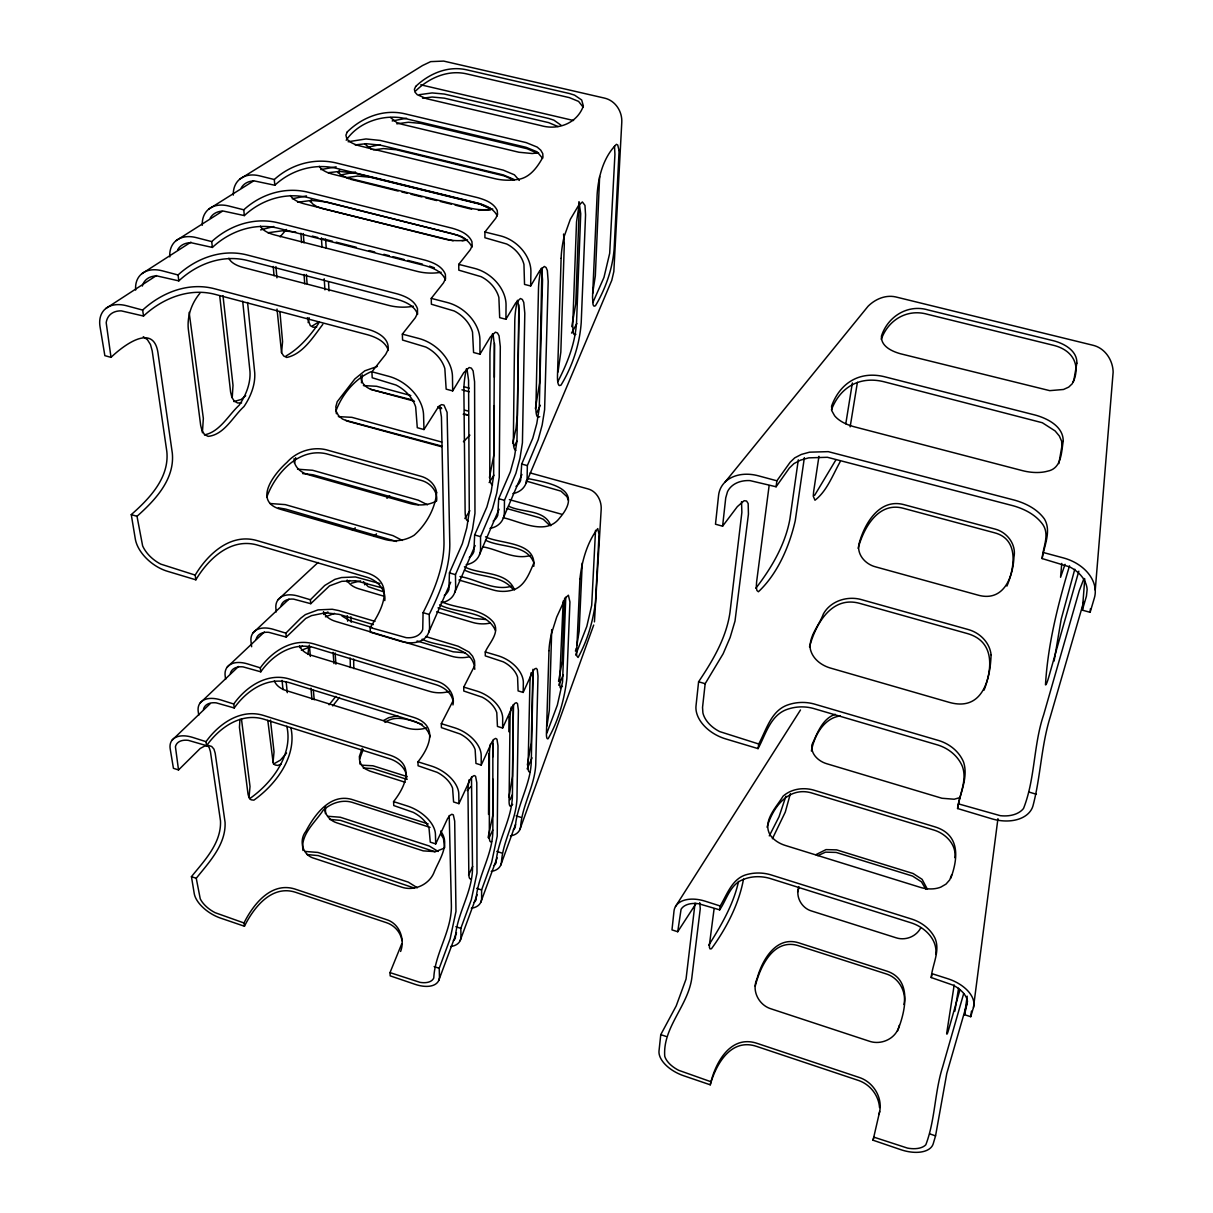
<?xml version="1.0" encoding="UTF-8"?>
<svg xmlns="http://www.w3.org/2000/svg" width="1213" height="1213" viewBox="0 0 1213 1213"><rect width="100%" height="100%" fill="white"/><g stroke="black" fill="none" stroke-linecap="round" stroke-linejoin="round"><path stroke-width="1.5" d="M488.854 753.44L488.536 814.439M493.084 779.246L492.705 815.758L488.096 837.546M493.16 756.669L493.206 743.493M494.298 405.612L493.827 455.193L489.43 477.573M494.388 377.304L494.495 343.324M513.387 704.723L512.432 794.242C512.568 818.426 497.603 839.441 496.026 862.913A20.697 12.16 28.7 0 1 494.1 865.46M517.921 300.885L519.028 311.771L516.95 441.259L514.479 456.785L510.339 471.842L498.695 498.71L497.77 515.207A24.836 17.24 33.8 0 1 493.191 521.105M425.611 636.507L458.165 646.241L469.006 652.048L472.57 656.172L474.541 660.751L474.768 665.512L463.745 687.104L463.791 691.031L482.137 697.172A22.365 14.147 30.4 0 1 496.784 712.622L497.451 726.435L502.622 728.027L512.811 705.89L514.706 703.449L516.298 702.676L517.496 703.616L518.391 710.212L517.011 795.683C517.284 818.73 503.274 839.062 501.53 861.275A25.928 15.238 28.7 0 1 491.265 871.419M502.622 728.027L502.698 718.43A28.005 17.725 30.4 0 0 476.739 691.046L463.745 687.104M202.298 225.269A34.298 23.669 44.1 0 1 228.817 206.028L243.768 209.819C261.159 193.883 285.449 186.438 308.481 192.336L452.161 228.211C459.818 230.425 468.506 233.745 471.918 241.584L472.191 245.769L470.28 249.742L458.741 264.373L458.817 270.165L481.091 276.67A27.474 20.545 39.1 0 1 498.877 297.428L499.68 317.639L505.927 319.262L515.707 302.932L520.453 298.534L522.348 299.459L523.758 302.386L524.804 313.257L522.424 442.76L519.968 458.287L515.889 473.373L504.456 500.332L504.365 512.189A31.113 21.607 33.8 0 1 490.007 528.413M505.927 319.262L506.048 305.16A34.404 25.731 39.1 0 0 474.526 268.376L458.741 264.373M384.794 600.602C386.174 589.457 376.909 580.087 366.766 577.206L257.262 545.031C230.804 537.465 208.302 558.875 195.854 579.814L167.47 571.293A32.963 19.954 37.5 0 1 135.31 538.997L131.262 514.615C149.381 498.679 169.486 477.801 166.833 451.539L152.201 350.875L150.503 344.598L147.47 339.746L143.286 336.683M508.854 731.727L509.02 716.671M811.391 751.014C814.12 736.23 823.642 718.035 840.336 715.928M513.433 704.798L512.462 776.275L508.944 797.366M518.861 304.842L517.36 415.301L516.025 428.401L512.674 443.306M533.144 670.592L531.309 760.035C531.279 783.719 516.965 804.371 515.252 827.357A20.318 12.236 28.7 0 1 513.326 829.919M541.62 269.059L542.529 279.915L539.239 408.311L536.783 423.564L532.78 438.227L521.696 464.048L520.62 480.454A24.29 17.24 34 0 1 516.041 486.352M441.335 601.618C457.938 609.396 480.879 607.319 493.494 622.33C500.378 632.701 489.173 642.92 485.276 651.957L485.276 655.869L503.289 661.828A21.925 14.207 30.4 0 1 517.572 677.127L518.103 690.91L523.167 692.426L532.871 671.244L534.66 668.954L536.146 668.333L537.238 669.379L538.011 676.05L535.812 761.446C535.949 783.977 522.53 803.901 520.711 825.659A25.458 15.344 28.7 0 1 510.476 835.924M523.167 692.426L523.349 682.858A27.459 17.801 30.4 0 0 498.043 655.763L485.276 651.957M233.321 195.096A33.509 23.593 44.7 0 1 259.673 175.87L274.305 179.524C291.165 164.149 314.698 157.538 336.865 163.118L477.679 197.658C485.17 199.811 493.661 202.889 497.224 210.425L497.573 214.398L495.814 218.173L484.912 232.001L484.912 237.733L506.716 244.01A26.822 20.454 39.6 0 1 523.955 264.419L524.532 284.418L530.657 285.98L539.876 270.484L544.319 266.451L546.062 267.497L547.336 270.499L548.185 281.355L544.607 409.751L542.166 425.005L538.223 439.697L527.352 465.61L527.124 477.406A30.431 21.591 34 0 1 512.841 493.646M530.657 285.98L530.915 272.015A33.6 25.625 39.6 0 0 500.363 235.838L484.912 232.001M444.701 847.629L443.442 838.532L440.683 833.922M532.947 669.303L531.249 742.568L527.367 764.948M935.769 954.464C937.74 939.453 924.624 927.187 911.357 922.911L769.952 878.424C760.248 875.589 749.543 876.135 740.446 880.744C729.407 886.764 726.329 900.091 719.688 909.856L698.824 903.761A24.7 14.829 24.1 0 0 681.069 909.295L677.718 931.736L671.987 929.886L674.003 911.099A30.947 18.574 24.1 0 1 705.435 901.274L720.204 905.99C727.315 894.102 732.379 877.757 747.708 874.315C755.229 872.42 763.098 872.602 770.543 874.74L912.252 919.257C921.85 922.486 930.507 928.991 935.011 938.225C940.484 951.098 932.297 964.608 931.22 977.557L952.993 985.123A25.807 15.39 19.2 0 1 967.489 1001.347L964.578 1014.72L970.734 1016.706L973.463 1007.472L997.935 818.669M307.935 654.459L308.83 646.408M954.828 857.667C956.693 844.733 945.761 833.71 934.131 830.132L812.937 793.347C789.238 785.448 772.893 806.736 767.056 827.221M436.574 501.03C438.045 491.371 430.297 482.789 421.32 480.424L326.342 453.783C298.625 447.4 275.199 473.676 266.799 497.118M695.064 903.154L686.042 979.073L676.217 1005.895L660.767 1034.644L659.023 1050.867A28.506 15.678 23.9 0 0 683.707 1075.764L710.257 1084.816C716.049 1064.165 730.863 1037.782 756.503 1046.364L858.743 1080.54C870.191 1084.543 878.712 1095.43 879.516 1107.575M564.652 598.221L562.286 661.024L558.541 681.297M582.255 563.044L579.162 631.185L576.872 645.483M350.33 667.559L350.178 658.007M353.787 668.606L353.665 659.068M1095.248 590.064L1113.14 372.148C1112.897 360.094 1104.998 348.055 1092.868 345.235L895.71 296.927C885.611 294.638 875.195 299.126 868.083 306.252L725.01 482.137M878.925 1114.474C883.807 1099.327 874.239 1082.481 859.456 1077.538L757.003 1043.332C730.256 1034.401 714.927 1063.316 710.257 1084.816M1084.771 578.844L1082.345 610.169L1090.123 612.307L1090.442 608.668M903.958 1004.5C906.687 991.9 899.045 978.148 886.748 974.084L797.896 945.534C773.121 938.301 760.051 967.019 755.229 986.184M741.522 501.727L741.871 512.371L729.983 612.413C726.299 637.993 712.759 660.676 698.597 681.767L696.019 705.799A34.525 23.274 24.8 0 0 725.662 738.899L758.049 748.618C765.888 734.305 770.422 714.609 787.995 709.089C796.122 706.421 804.841 706.163 813.119 708.362L937.937 745.04C948.611 748.391 957.997 755.957 962.379 766.389C967.489 780.414 959.301 794.651 957.573 808.525L991.718 818.775A36.238 24.29 17.5 0 0 1032.93 806.023C1040.724 776.729 1041.163 745.752 1050.352 716.625L1083.785 601.557M699.719 902.624L700.265 908.704L692.062 975.843C689.318 1005.001 662.541 1026.698 664.739 1056.25A22.759 12.509 23.9 0 0 678.674 1070.306L710.712 1081.662M1082.345 610.169L1086.423 596.19L1087.136 589.503A32.16 23.987 15.1 0 0 1069.669 566.911L1042.149 558.571C1044.135 545.729 1051.671 531.188 1044.408 518.952C1037.358 509.202 1026.228 503.516 1014.902 500.241L828.252 451.645L809.511 452.176L801.338 454.435L794.727 457.862L790.148 462.244L776.881 480.803L758.428 475.83A38.194 28.642 26.4 0 0 718.566 495.48L715.488 524.213L722.599 526.184L737.352 506.625L744.13 500.696L746.571 501.03L748.163 503.531L748.436 514.16L735.002 621.101L730.135 637.462L723.16 653.731L705.162 683.707L702.539 707.422L702.903 712.895A27.55 18.574 24.8 0 0 719.643 731.575L758.716 743.994C766.555 729.71 771.119 710.06 788.677 704.617C796.835 701.963 805.568 701.721 813.862 703.919L938.983 740.612C949.673 743.963 959.089 751.499 963.516 761.931C968.671 777.457 959.877 793.196 957.573 808.525M722.599 526.184L725.738 497.83L727.497 491.69A30.492 22.865 26.4 0 1 749.998 480.606L776.093 486.762L789.345 468.051L793.924 463.609L800.519 460.152L808.677 457.862L827.387 457.286L1013.522 505.866C1024.833 509.142 1035.932 514.888 1042.922 524.653C1049.867 535.054 1042.892 547.457 1042.149 558.571M714.123 908.598L709.529 943.941L709.393 947.262L710.045 948.915L711.44 948.763C726.344 928.309 738.853 904.322 743.508 879.137M769.133 485.579L756.609 581.906L756.29 587.122L756.897 590.473L758.398 591.762C777.548 573.84 789.42 546.366 795.273 520.62L804.371 457.619M970.734 1016.706L971.477 1011.126M719.688 909.856L720.204 905.99M776.093 486.762L776.881 480.803M1054.097 661.07L1061.208 619.161L1074.794 569.215M964.578 1014.72L967.186 996.176M798.306 459.848L789.89 519.149C785.236 544.758 771.468 567.957 755.82 588.29M758.049 748.618L758.716 743.994M958.74 803.946L1000.27 815.667A28.93 19.378 17.5 0 0 1023.529 808.465C1035.28 778.746 1033.34 745.161 1043.68 714.715L1079.282 590.625L1084.013 578.434M1061.754 563.393L1060.571 577.282L1065.059 564.318M202.389 432.753L203.344 418.44L189.137 312.348M232.244 397.576L233.002 385.294L222.98 295.654M818.957 456.3L813.65 491.508L813.256 496.147L814.984 500.226C827.069 490.992 832.831 474.708 840.291 461.531M879.698 1111.426L873.057 1140.22L900.774 1149.666A29.703 16.209 20.1 0 0 933.237 1143.707L935.557 1135.853L946.777 1073.475L967.277 1002.499M954.858 1011.202L958.573 988.216M563.211 601.057L559.557 683.071L560.194 687.771L562.438 686.346M845.795 423.792L852.36 382.974M873.057 1140.22L873.845 1137.142L907.506 1148.105A23.714 12.949 20.1 0 0 925.837 1144.738C935.268 1120.008 934.556 1092.185 942.683 1066.803L963.698 993.538M790.36 793.742L785.296 812.058L772.408 838.714M850.146 426.855L857.409 382.322M249.059 797.244L250.014 786.464L241.478 719.173M273.016 762.583L274.032 751.878L270.469 720.128M1058.843 463.593L1061.875 446.339L1061.648 441.229L1059.328 435.983L1055.113 430.933L1042.331 422.746L884.944 382.004C860.881 375.56 840.412 386.204 831.421 409.873M1073.126 382.353C1081.329 363.642 1071.413 349.45 1052.99 345.189L927.354 314.273C907.279 308.542 888.234 319.762 881.275 339.337M322.84 324.356C313.181 336.941 302.901 354.105 286.693 357.471L283.675 355.94L281.552 352.695L282.568 341.657L279.915 311.62M239.947 719.354L239.446 727.36L248.043 794.272L249.09 797.805L251.076 799.822L253.866 800.155C275.76 784.644 297.367 756.275 290.832 727.482M308.147 322.628L309.072 317.639M954.191 984.941L946.686 1033.37A23.851 1.395 -78.7 0 0 948.581 1029.822L959.923 989.869M325.584 806.736L325.387 813.635M950.78 878.242C958.543 857.348 959.71 834.423 934.935 826.857L813.514 790.057C803.173 787.146 791.255 788.89 783.082 796.168C776.441 807.236 762.704 820.382 769.679 834.15A24.73 17.043 12 0 0 785.387 845.476L920.106 887.294A25.382 17.376 16.3 0 0 940.788 887.128L946.004 884.11L949.703 879.895L951.674 874.8M558.01 372.027L560.831 352.119L564.318 243.54L563.56 234.033M547.002 725.905L549.353 710.075L551.718 629.592M738.52 881.411C733.501 904.549 721.159 925.474 708.695 945.291M592.611 293.591L595.325 275.912L599.631 176.522M579.435 202.586L576.524 221.994L572.703 325.903L573.37 333.484L574.446 334.758L575.917 334.227M785.918 796.198L779.004 816.819L769.285 835.893M359.533 759.323L363.203 749.407M594.431 621.89L601.178 509.475C601.709 500.711 596.796 491.22 587.865 488.869L530.172 472.934M984.077 690.136C992.431 668.257 994.766 641.601 967.701 633.656L860.093 603.483C831.739 595.249 815.727 623.922 809.511 646.923M294.425 463.048L295.684 457.695M575.447 651.154L576.16 648.318M535.388 408.705L539.558 383.035L541.938 268.058M571.763 326.661L575.766 303.811L579.329 205.073M362.399 374.893L361.444 382.808M931.22 977.557L932.221 973.751L947.762 978.709A32.342 19.272 19.2 0 1 973.463 1007.472M336.092 410.57C342.157 394.392 354.969 378.714 371.148 371.694M1069.502 565.834C1057.933 604.559 1047.835 644.391 1045.485 684.814A28.475 2.092 -78.1 0 0 1048.942 676.399L1078.812 571.202M400.624 951.462C405.187 939.287 399.638 923.639 386.583 919.651L294.714 888.977C271.03 881.669 253.214 904.458 243.995 922.972L244.45 926.247L220.645 918.135A26.959 14.04 31.7 0 1 194.232 893.541L191.442 876.665C204.345 860.654 221.479 843.156 220.493 820.883L210.44 751.666L209.197 747.602L206.877 744.949M401.776 943.699L390.01 972.614L390.192 975.859L414.982 984.289A27.459 14.799 28.7 0 0 439.455 976.541L439.227 968.308L450.144 938.771L455.982 911.418L454.693 821.125L453.313 814.833L451.797 814.272L449.841 815.545L447.567 818.593L435.71 843.899L430.266 842.14L429.038 828.297A23.79 13.889 30.1 0 0 413.163 812.316L393.77 805.553L393.573 801.611C406.522 785.175 415.028 763.204 389.57 755.047L263.843 715.534C240.826 708.256 218.931 723.645 206.028 741.674L206.619 745.661L188.273 740.339A23.411 13.07 33.8 0 0 175.43 746.783L178.523 769.952L173.429 768.299L170.214 748.937A29.324 16.376 33.8 0 1 192.958 737.504L206.028 741.674M1090.123 612.307L1094.369 597.933A40.287 30.037 15.1 0 0 1063.407 557.919L1043.726 552.628M797.608 892.04L798.867 887.916M798.912 886.642C795.182 896.483 801.52 908.037 811.482 910.978L896.225 937.831C905.474 940.803 916.164 936.648 920.682 927.975M858.152 548.382C863.429 528.459 877.969 501.712 902.806 508.156L994.645 532.81C1019.466 539.36 1014.477 568.109 1006.911 586.091M533.872 562.938C529.247 573.537 524.486 587.244 511.856 590.261A21.879 13.131 3.3 0 1 493.251 590.003L458.954 580.026M452.904 701.114L441.32 723.691L441.411 727.633L460.091 733.971A22.82 14.086 30.3 0 1 475.132 749.604L475.966 763.432L481.227 765.069L491.932 741.947L493.949 739.308L495.662 738.383L496.951 739.202L497.997 745.722L497.224 836.136L491.629 862.428L481.606 889.948L481.637 898.242A26.413 15.117 28.7 0 1 471.341 908.249M519.831 829.677L593.688 625.059M500.681 865.278L515.54 824.431M480.818 902.229L497.072 857.834M460.167 940.606L477.103 894.724M438.727 980.483L456.497 932.676M450.66 946.504A26.929 14.965 28.7 0 0 460.955 936.633L460.834 928.37L471.281 899.864L476.997 873.057L476.785 782.658L475.572 776.244L474.177 775.547L472.342 776.654L470.204 779.474L458.939 803.658L453.586 801.96L452.57 788.116A23.29 13.995 30.2 0 0 437.12 772.317L418.091 765.767L417.954 761.825C430.842 745.722 437.923 724.949 413.375 717.292L289.846 679.144C267.633 672.138 246.239 686.437 233.745 704.01L234.261 707.983L216.217 702.858A22.926 13.191 34 0 0 203.435 709.453M532.022 757.837L527.124 768.89M563.348 674.671L558.723 685.239M897.468 1031.095C905.05 1012.476 912.889 980.119 887.416 971.31L798.412 942.744C775.714 935.769 761.885 960.681 757.018 978.8C751.332 990.672 758.868 1005.243 771.18 1008.882L869.039 1041.118C881.366 1045.576 896.559 1038.48 899.303 1025.258M474.147 902.336A21.091 12.069 28.7 0 0 476.072 899.803C477.497 875.847 493.16 854.452 492.842 829.722L492.857 740.203M453.419 940.636A21.485 11.948 28.7 0 0 455.33 938.134C456.604 913.662 473.009 891.858 472.509 866.567L471.478 777.108M390.01 972.614L419.971 982.348A21.91 11.812 28.7 0 0 433.784 977.966C434.876 952.978 452.085 930.735 451.372 904.868L449.219 815.545M346.205 140.238C358.517 121.861 384.142 113.567 405.612 118.631L526.139 147.319L537.071 151.822L542.636 158.357M546.896 733.031L557.358 705.071L562.544 681.949L565.774 597.205M510.127 799.701L512.083 795.061M526.063 483.183L611.792 280.294L613.839 271.515L621.769 122.558C622.451 111.626 615.491 100.649 604.544 98.117L443.655 61.09L430.706 61.62L422.549 65.517L239.871 179.084M492.751 830.086L488.809 838.35M472.691 866.446L468.552 875.089M503.334 518.012L521.908 474.48M479.59 554.402L499.043 509.233M454.723 592.49L475.132 545.562M428.689 632.382L450.72 582.225M466.156 564.727A31.811 21.591 33.6 0 0 480.56 548.564L480.53 536.631L492.539 508.581L496.769 493.069L499.225 477.255L500.302 346.706L499.043 335.804L497.482 332.969L495.42 332.18L490.355 336.971L479.969 354.196L473.57 352.513L472.524 332.089A28.157 20.621 38.6 0 0 454.162 310.968L431.388 304.236L431.252 298.368L443.473 282.887L445.535 278.687L445.368 274.274C442.123 266.102 433.238 262.539 425.399 260.234L278.732 222.949C254.775 216.733 229.682 225.087 211.714 241.599L196.461 237.657A35.132 23.714 43.4 0 0 169.79 256.898M441.198 602.74A32.554 21.546 33.3 0 0 455.648 586.637L455.466 574.644L468.112 545.395L472.494 529.444L474.965 513.326L474.586 381.777L473.115 370.89L471.387 368.146L469.158 367.494L463.715 372.725L452.676 390.904L446.157 389.146L444.837 368.525A28.869 20.682 38.1 0 0 425.854 347.054L402.564 340.049L402.352 334.136L415.316 317.73L417.53 313.288L417.469 308.618C414.421 300.111 405.324 296.245 397.288 293.88L247.528 255.079C222.57 248.498 196.642 257.869 178.053 274.972L162.481 270.863A36.011 23.744 42.8 0 0 135.659 290.074M540.376 405.294L536.662 412.92M576.872 323.537L571.55 333.09M195.187 575.098C207.726 554.174 230.334 532.947 256.762 540.513L366.508 572.703C395.863 581.952 382.732 609.184 370.117 627.515L370.374 632.216L400.199 641.161A33.327 21.485 33.1 0 0 429.554 626.514L429.205 614.475C440.061 592.566 449.72 569.094 449.811 544.243L447.097 412.344L443.973 405.097L441.532 404.626L438.727 406.385L423.974 429.538L417.287 427.704L415.665 406.901A29.628 20.712 37.6 0 0 396.045 385.052L372.209 377.759L371.906 371.784L385.673 354.378L388.069 349.678C389.722 338.139 377.076 331.816 367.736 329.239L214.746 288.815C188.743 281.856 161.92 292.333 142.649 310.073L126.758 305.797A36.936 23.744 42.2 0 0 100.057 326.843L104.849 355.652L111.005 357.35C122.316 346.569 153.141 322.082 157.917 352.452L172.307 453.101C174.915 479.317 155.037 500.272 137.008 516.298L142.634 545.895A26.307 15.921 37.5 0 0 160.783 564.121L195.187 575.098L195.854 579.814M469.31 557.419A25.397 17.24 33.6 0 0 473.889 551.536L474.647 534.963L486.883 506.989L491.174 491.508L493.661 475.708L494.404 345.159L493.084 334.257M444.307 595.416A25.989 17.194 33.3 0 0 448.901 589.548L449.462 572.9L462.335 543.742L466.793 527.822L469.279 511.719L468.567 380.169L467.02 369.268M370.117 627.515L406.158 637.659A26.61 17.149 33.1 0 0 422.731 629.38L423.079 612.671C434.118 590.867 443.958 567.426 444.003 542.575L441.441 416.938L439.637 406.052M338.154 172.989L339.761 169.668M835.636 460.303L814.59 495.389M310.346 201.858L311.514 199.538M592.869 302.522L603.968 277.428L609.684 253.335L614.93 154.309L614.491 146.167M557.859 381.595C567.593 362.839 575.523 342.612 576.584 321.293L580.724 213.7L578.965 201.616M362.171 748.315L359.351 756.578L359.958 764.084M514.539 445.641L516.859 441.229M493.873 475.193L489.157 482.607M469.856 510.703L464.867 518.542M575.629 655.035L586.804 626.393L591.701 605.332L595.538 530.308M677.718 931.736L696.065 903.473M675.52 906.475L800.489 709.969M318.716 323.264C310.043 335.88 299.384 348.449 285.995 356M244.45 926.247C253.623 907.749 271.363 884.823 295.047 892.131L386.765 922.79C394.619 925.504 400.699 932.388 401.958 940.651M469.886 435.149L463.411 441.744M199.918 293.273C191.715 303.038 187.12 315.971 188.273 328.768L200.691 425.505L202.086 430.873L204.648 434.588L208.151 436.377C224.344 434.724 232.866 416.666 243.98 406.552C250.621 396.712 255.382 385.021 254.745 372.982L247.573 302.492M280.112 236.838L286.45 229.454M243.995 922.972L215.171 912.707A21.516 11.22 31.7 0 1 200.251 898.818L196.248 878.288C209.076 862.2 226.027 844.627 225.072 822.384L215.186 753.182L213.958 749.118L211.668 746.48L208.484 745.464L204.588 746.116L200.236 748.451L178.523 769.952M332.741 705.921L339.458 697.445M329.102 704.798L335.88 696.338M286.541 753.091L280.4 760.126L273.471 764.069M512.674 804.355L511.143 806.054A21.531 3.897 -77 0 1 509.081 800.823L510.051 718.111A22.395 4.276 -77.4 0 1 511.219 707.043M467.141 790.588L471.129 786.433M206.619 745.661C219.417 727.588 241.251 712.031 264.282 719.324L389.767 758.807C398.425 761.552 407.325 768.997 406.552 778.867M234.261 707.983C246.664 690.379 267.997 675.914 290.21 682.919L413.512 721.053C421.032 723.494 428.234 728.786 430.16 736.822M230.318 673.609A22.471 13.282 34.2 0 1 243.055 666.877L260.78 671.82C272.819 654.656 293.667 641.222 315.122 647.939L436.316 684.799C443.64 687.164 450.781 692.153 452.813 699.946M256.155 639.175A22.031 13.373 34.4 0 1 268.816 632.337L286.268 637.083L305.721 618.448L311.589 615.598L325.463 612.792L339.064 614.339L373.377 624.604M260.78 671.82L260.325 667.847C272.455 650.729 293.364 637.462 314.804 644.179L436.225 681.054C446.733 683.798 455.284 693.609 452.965 704.935M280.991 606.06A21.607 13.434 34.6 0 1 293.591 599.116L310.755 603.695L329.511 585.864L341.778 581.315L355.667 580.724L381.928 587.835M286.268 637.083L285.874 633.125L300.763 618.175L305.373 614.612L318.018 609.881L332.241 609.26L338.791 610.579L374.969 621.374M310.755 603.695L310.407 599.753L324.75 585.454L334.94 579.344L341.52 577.54L355.439 576.963L379.942 583.559M373.907 536.449L376.515 533.841M172.034 740.218L210.243 703.616M200.19 702.918L238.521 666.468M227.21 667.12L264.373 632.018M253.168 632.716L288.937 599.177M278.126 599.647L318.079 562.453M352.513 530.384L355.273 527.822M386.947 498.316L389.707 495.753M415.801 90.808C429.19 77.768 448.204 69.459 466.944 73.948L569.352 97.616L578.571 101.392L583.119 107.093M319.171 321.703L312.363 325.918M245.693 395.711L241.084 399.502L233.897 401.564M111.005 357.35L106.198 322.734A29.491 18.953 42.2 0 1 121.27 310.862L143.528 316.047C162.633 298.171 189.395 287.481 215.398 294.441L368.024 334.879C376.303 337.335 385.567 341.581 388.372 350.466M142.346 286.071A28.748 18.953 42.8 0 1 157.008 275.942L178.827 280.885C197.249 263.646 223.131 254.048 248.089 260.643L397.5 299.459C405.551 301.84 414.619 305.752 417.636 314.288M177.72 249.696A28.051 18.938 43.4 0 1 191.002 242.706L212.381 247.437C230.197 230.804 255.246 222.222 279.202 228.469L425.536 265.768C433.39 268.058 442.26 271.697 445.459 279.885M210.213 218.082A27.383 18.892 44 0 1 223.374 211.077L244.344 215.596C261.583 199.523 285.828 191.866 308.875 197.78L452.237 233.669C459.909 235.898 468.582 239.264 471.948 247.134M241.205 187.924A26.747 18.832 44.7 0 1 254.245 180.904L274.805 185.24C291.514 169.714 315.016 162.906 337.199 168.516L477.71 203.071C485.2 205.224 493.676 208.363 497.209 215.914M817.805 855.65L825.537 852.148L836.136 852.421L912.54 876.059L921.501 881.866L925.746 889.159M105.804 308.511L156.477 275.548M815.849 854.68L826.008 849.616L836.621 849.873L913.146 873.527L922.107 879.334L927.429 889.311M141.83 273.729L190.926 242.145M176.097 240.644L222.191 211.335M208.742 209.136L253.547 180.964M444.094 848.236L435.422 851.647L423.216 850.874L336.729 822.823C329.966 820.655 324.493 814.56 324.659 807.221M364.491 584.742L367.023 583.347M384.946 722.432C396.363 714.184 410.388 720.295 422.079 724.343M383.505 720.522L388.706 717.702L397.652 715.67M301.355 650.289L310.664 646.665M299.611 647.606L302.477 646.104M325.418 616.826L334.47 613.369M323.765 614.127L327.935 611.974M347.009 581.906L349.708 580.542M435.861 501.272C428.31 505.351 419.198 505.76 410.949 503.789L308.163 474.647C300.93 472.615 293.834 466.884 294.046 458.757M835.257 714.305C822.156 718.748 817.304 733.38 811.952 744.767C810.436 754.061 818.623 761.4 826.857 763.765L941.955 798.26L954.191 799.231L959.635 797.684M249.544 798.745C271.56 783.416 293.455 755.062 286.799 726.223M280.976 764.22L277.732 765.433L275.063 764.994L273.183 762.932L267.8 720.37M340.247 175.097L355.47 172.003M366.781 147.44L379.836 144.696M260.613 229.909L273.774 226.513M392.193 120.966L406.537 118.252M292.288 198.765L306.495 195.915M320.839 169.608L336.153 166.833M348.116 141.754L365.992 138.949L380.185 140.435L503.274 170.138L514.403 174.808L519.316 180.419M351.285 583.241L360.61 580.86M539.74 416.741L538.056 417.257A25.018 5.261 -79.3 0 1 535.919 407.159L538.481 289.119A26.519 5.777 -80.1 0 1 541.15 268.452M377.379 366.402L364.795 370.829L354.863 378.926L337.214 401.715L335.834 406.719L336.395 413.754M346.994 177.538L357.456 176.067L370.45 177.25L480.833 204.406L490.613 208.863M373.27 149.942L383.46 148.577L396.151 149.73L504.426 175.946L514.054 180.206M396.833 123.847L408.341 122.255L420.759 123.392L527.003 148.699L536.495 152.808M511.158 586.334C493.6 591.201 476.861 579.268 459.97 576.539M267.921 232.76L282.371 230.788L295.745 232.017M422.549 98.208L432.177 97.025L444.337 98.162L548.625 122.619L557.98 126.546M530.278 555.554C514.069 560.042 498.573 549.534 482.986 546.866M297.579 202.253L311.62 200.418L326.433 201.934L458.969 235.534M419.319 94.69L432.101 92.931L444.261 94.038L548.731 118.495L553.886 120.148L561.073 125.227M328.117 172.701L339.534 171.427L354.014 172.913L479.287 203.739L490.583 208.621M355.136 144.893L366.22 143.71L380.382 145.166L503.243 174.899L514.357 179.585M462.092 240.735L465.58 240.28M490.477 209.849L478.347 210.319M538.587 152.808L532.173 153.52L518.997 152.262L402.322 124.393L396.878 122.619L390.48 117.509M361.519 765.16L372.907 765.767L406.992 776.547M363.187 767.95L373.073 768.648L407.113 779.413M316.699 327.07L313.151 327.237L310.285 325.645L307.344 317.639M204.436 434.861C219.765 431.964 228.317 415.24 239.158 405.218C245.845 395.423 250.651 383.733 249.999 371.678L242.691 301.203M363.415 385.598L376.606 386.28L410.782 395.529M338.382 416.62L351.861 417.333L441.684 442.048M307.01 854.543L318.231 855.605L414.058 887.961M327.631 816.258L340.307 817.244L429.296 846.022L438.181 851.465M329.542 819.382L340.565 820.397L434.891 851.753M305.024 851.435L317.927 852.436L408.341 882.154L417.333 887.78M241.614 402.898L237.596 402.989L234.276 401.109L231.88 397.364L230.591 392.011L219.735 296.078M302.613 473.57L312.969 474.753L418.409 504.638M269.923 503.501L285.313 504.623L392.967 535.63L402.337 540.437M297.549 469.204L312.62 470.28L418.273 500.181L427.476 504.805M464.882 652.761L453.177 651.806L417.06 640.98M485.655 619.494L474.177 618.539L438.014 607.88M463.199 414.27L467.839 414.967M441.456 446.702L347.767 421.245L342.46 419.016L338.533 415.68L336.274 411.48M370.481 389.312L412.723 400.017M345.66 420.35L441.759 446.081M453.131 240.811L322.491 208.575L316.76 206.574L312.59 203.875L310.285 200.706M278.338 507.822L285.737 509.111L396.484 541.498M420.759 84.804L573.552 120.512M350.314 179.236L398.091 191.032M401.761 191.942L407.28 193.307M410.949 194.216L421.972 196.931M425.657 197.84L436.68 200.57M440.349 201.464L451.388 204.193M455.057 205.103L471.599 209.182M312.257 236.065L317.761 237.475M321.43 238.415L332.453 241.22M336.122 242.16L356.334 247.3M369.177 250.575L374.696 251.986M383.869 254.321L389.388 255.731M393.057 256.656L404.081 259.476M407.75 260.401L422.442 264.146M431.252 298.368L447.385 302.537A35.268 25.837 38.6 0 1 479.923 339.943L479.969 354.196M402.352 334.136L418.834 338.472A36.163 25.913 38.1 0 1 452.464 376.53L452.676 390.904M463.73 386.674L469.173 388.13M461.956 389.813L469.204 391.754M371.906 371.784L388.782 376.333A37.118 25.943 37.6 0 1 423.564 415.043L423.974 429.538M464.746 410.146L468.339 411.116M437.863 406.84L441.441 407.811M464.791 414.149L468.385 415.119M414.482 401.245L372.755 389.919C366.387 388.266 360.382 382.99 360.898 375.909M438.075 407.644L441.699 408.629M521.696 464.048L527.352 465.61M527.867 478.559C551.384 483.305 584.393 489.051 559.739 517.875C546.093 536.222 520.134 521.469 503.471 517.769M526.017 480.985L561.013 491.159L566.987 496.724L568.291 500.211M509.354 499.62L561.755 514.282M498.695 498.71L504.456 500.332M508.474 506.064C521.317 512.963 545.031 508.96 550.747 525.745M506.655 508.505L539.012 517.587L543.348 519.316L549.368 525.077M485.473 536.828C500.09 544.258 536.358 541.21 533.796 566.319M474.647 534.963L480.53 536.631M485.473 540.149C500.241 547.912 526.169 543.894 533.644 562.21M464.412 566.759C479.681 575.023 506.973 570.686 514.524 589.912M464.458 570.095C479.681 577.524 501.576 574.81 512.872 589.2M449.462 572.9L455.466 574.644M439.622 604.832C456.816 613.914 486.231 609.775 495.465 630.517M131.262 514.615L137.008 516.298M698.597 681.767L705.162 683.707M383.763 591.868L368.191 586.667L363.369 581.573M384.278 596.311L358.987 588.836A22.183 13.222 0.3 0 1 347.145 580.041M436.665 611.792L472.782 622.466A22.319 13.692 2.7 0 0 490.295 623.057M423.079 612.671L429.205 614.475M1029.367 792.18L1036.402 794.257M310.407 599.753L298.201 596.114A27.065 16.83 34.6 0 0 275.897 608.426L276.261 611.913M422.109 639.175C437.923 647.59 473.343 644.543 474.783 669.318M371.891 627.439L350.223 620.95L341.899 615.946M285.874 633.125L273.456 629.365A27.596 16.739 34.4 0 0 251.015 641.495L251.637 646.741M260.325 667.847L247.695 663.951A28.157 16.648 34.2 0 0 225.163 675.884L225.618 679.401M441.32 723.691L454.541 727.77A28.581 17.634 30.3 0 1 481.197 755.472L481.227 765.069M233.745 704.01L220.887 699.962A28.733 16.527 34 0 0 198.235 711.667L198.765 715.185M417.954 761.825L431.419 766.055A29.188 17.528 30.2 0 1 458.787 794.06L458.939 803.658M516.116 815.833L520.862 817.335M405.112 782.233L369.556 770.968L365.068 768.784L361.732 765.479L359.776 761.324M393.573 801.611L407.295 805.993A29.809 17.391 30.1 0 1 435.437 834.301L435.71 843.899M428.174 823.93L351.558 799.352C329.845 793.363 314.501 815.045 305.782 831.451C298.565 840.594 302.568 855.271 314.152 858.319L402.034 887.279C414.224 891.146 428.447 884.914 433.708 873.224C438.56 860.472 451.084 844.43 440.607 831.057M430.039 827.372L351.77 802.218C341.641 799.367 330.74 803.324 323.174 810.239C315.213 822.414 300.233 834.514 302.977 850.48M496.784 851.405L501.606 852.966M476.694 888.341L481.606 889.948M455.845 926.717L460.834 928.37M191.442 876.665L196.248 878.288M660.767 1034.644L666.134 1036.448M434.148 966.594L439.227 968.308M929.871 1133.928L935.557 1135.853M348.904 178.766L340.535 174.748L338.23 171.715M429.569 266.117L434.39 267.8M460.546 236.065L465.686 239.022M371.345 149.366L364.931 144.013M281.552 352.695L277.019 309.042M323.492 611.822L323.916 614.566M142.649 310.073L143.528 316.047M178.053 274.972L178.827 280.885M211.714 241.599L212.381 247.437M282.053 680.417L282.993 689.575M286.162 681.691L287.284 692.684M243.768 209.819L244.344 215.596M273.213 266.435L274.047 275.7M310.953 688.18L311.968 699.416M275.927 266.572L276.928 277.822M309.376 645.119L310.376 656.43M313.379 690.349L314.212 699.765M274.305 179.524L274.805 185.24M303.28 233.533L303.978 242.827M306.389 274.456L307.086 283.751M335.091 652.897L335.956 664.178M300.854 233.199L301.582 242.585M304.023 274.487L304.751 283.872M333.075 652.367L333.939 663.587M321.4 238.066L322.036 247.316M324.189 278.763L324.948 289.862M347.267 615.658L347.646 621.177M325.615 239.143L326.236 248.392M328.465 281.689L329.072 290.938M350.845 616.72L351.209 622.239M319.277 166.302A26.656 11.357 2.3 0 0 333.317 174.354L469.886 208.06A26.853 11.842 3.9 0 0 492.751 209.03M529.975 771.771A21.091 3.715 -77.2 0 1 528.095 766.343L529.899 683.707A21.94 4.064 -77.6 0 1 531.097 672.745M515.798 450.326A25.534 5.58 -79.1 0 1 513.357 440.349L514.782 321.339A27.065 6.156 -80 0 1 517.42 300.293M290.544 195.52A27.323 11.963 1.8 0 0 304.736 203.951L444.094 238.946A27.52 12.479 3.4 0 0 467.551 239.886M323.841 612.322A22.653 13.783 -0.5 0 0 335.789 621.45L451.509 656.203A22.774 14.283 2.1 0 0 469.386 656.779M492.523 484.882A26.079 5.929 -78.9 0 1 489.794 475.056L489.946 355.091A27.641 6.55 -79.8 0 1 492.554 333.666M260.446 226.134A28.051 12.6 1.2 0 0 274.79 234.958L417.06 271.348A28.217 13.176 3 0 0 441.123 272.243M491.614 841.625A22.001 4.094 -76.7 0 1 489.324 836.606L489.43 753.895A22.865 4.503 -77.1 0 1 490.31 744.282M299.596 645.892A23.153 14.359 -1.3 0 0 311.65 655.384L429.372 691.304A23.259 14.905 1.3 0 0 449.189 691.44M471.341 878.546A22.486 4.306 -76.4 0 1 468.825 873.785L467.975 791.119A23.381 4.746 -76.8 0 1 469.052 779.823M274.381 680.811A23.669 14.965 -2.2 0 0 286.556 690.682L406.325 727.845A23.76 15.557 0.5 0 0 426.582 727.921M468.188 521.029A26.671 6.292 -78.6 0 1 465.125 511.37L463.882 390.51A28.263 6.99 -79.5 0 1 466.459 368.691M228.878 258.248A28.809 13.282 0.6 0 0 243.373 267.497L388.645 305.373A28.96 13.919 2.4 0 0 413.36 306.222M858.819 544.576C857.121 555.175 865.733 564.318 875.498 566.835L977.89 595.083C1002.999 602.209 1012.976 578.237 1013.932 557.252C1016.555 544.743 1007.397 532.477 995.509 529.202L903.503 504.532C878.834 498.209 863.99 524.547 858.819 544.576M619.1 150.655L614.127 249.12C612.444 269.043 605.636 288.664 595.447 305.752L594.067 306.192L593.081 304.842L592.535 297.261L597.145 194.307C598.358 176.431 603.528 157.19 616.416 144.317L617.735 144.984L619.1 150.655M548.989 650.593L546.441 733.107A20.682 3.533 -77.4 0 0 548.124 738.717C558.45 720.689 564.439 699.431 566.835 678.704L569.928 601.997L568.397 595.189L565.485 597.903L556.691 617.129L551.475 633.55A21.5 3.851 -77.8 0 0 548.989 650.593M561.119 258.354L557.495 375.378A24.533 4.958 -79.5 0 0 559.39 385.582L560.952 385.203C572.4 366.417 579.662 344.537 581.224 322.476L585.561 214.883L584.969 205.391L582.392 201.949L578.495 205.588L570.292 219.371L564.136 236.596A26.004 5.428 -80.3 0 0 561.119 258.354M436.619 492.599C435.27 508.52 426.097 524.729 414.133 535.251C405.597 540.543 395.044 542.09 385.325 539.558L280.582 509.308C252.471 501.272 274.29 473.57 286.981 462.335C296.503 451.615 312.029 446.445 326.039 449.72L421.199 476.36C428.796 478.529 435.437 484.533 436.619 492.599M579.935 578.798L576.63 652.579L576.675 655.672L578.055 657.491C587.35 640.782 593.021 621.405 595.462 602.345L599.04 534.448L597.751 528.595C587.092 542.484 581.831 561.316 579.935 578.798M991.082 654.808C990.202 681.115 981.681 711.5 949.218 702.357L830.041 667.938C820.974 665.179 812.498 658.644 810.329 649.046C808.662 635.991 819.139 625.574 823.339 614.036C830.405 601.072 846.977 595.795 860.836 599.449L968.656 629.653C980.074 632.959 989.808 642.693 991.082 654.808M1063.195 441.259C1061.36 452.358 1061.663 468.506 1047.547 471.175A31.265 15.981 12.7 0 1 1022.195 470.568L854.422 426.824A30.37 15.572 9.9 0 1 834.635 415.786L831.921 410.98L831.572 406.128C840.427 381.792 861.078 370.39 885.808 377.076L1035.781 415.21C1047.911 418.667 1063.558 426.718 1063.195 441.259M1076.841 363.187L1073.96 379.654L1072.247 383.748L1068.698 387.114L1063.498 389.479L1049.73 390.647L900.516 353.771C892.207 351.452 880.744 346.402 881.457 336.092C887.749 316.366 908.037 303.887 928.157 309.982L1054.036 340.898C1064.392 343.673 1077.387 350.891 1076.841 363.187M347.236 131.959L345.917 135.159L346.706 138.403A26.004 10.796 2.7 0 0 360.595 146.106L494.495 178.584A26.216 11.235 4.3 0 0 516.799 179.569C529.459 178.493 537.374 167.273 542.969 157.068L542.742 153.581L540.755 150.185L537.177 147.091L526.215 142.618L405.46 113.946C384.324 108.7 362.429 116.964 347.236 131.959M415.68 86.441L414.406 89.277L414.952 92.112L417.302 94.75L426.673 98.723L541.18 125.652C558.025 130.443 577.07 123.438 583.362 106.031L581.679 99.997L574.553 95.13L569.488 93.537L466.914 69.884C448.188 65.457 429.19 73.538 415.68 86.441"/></g></svg>
